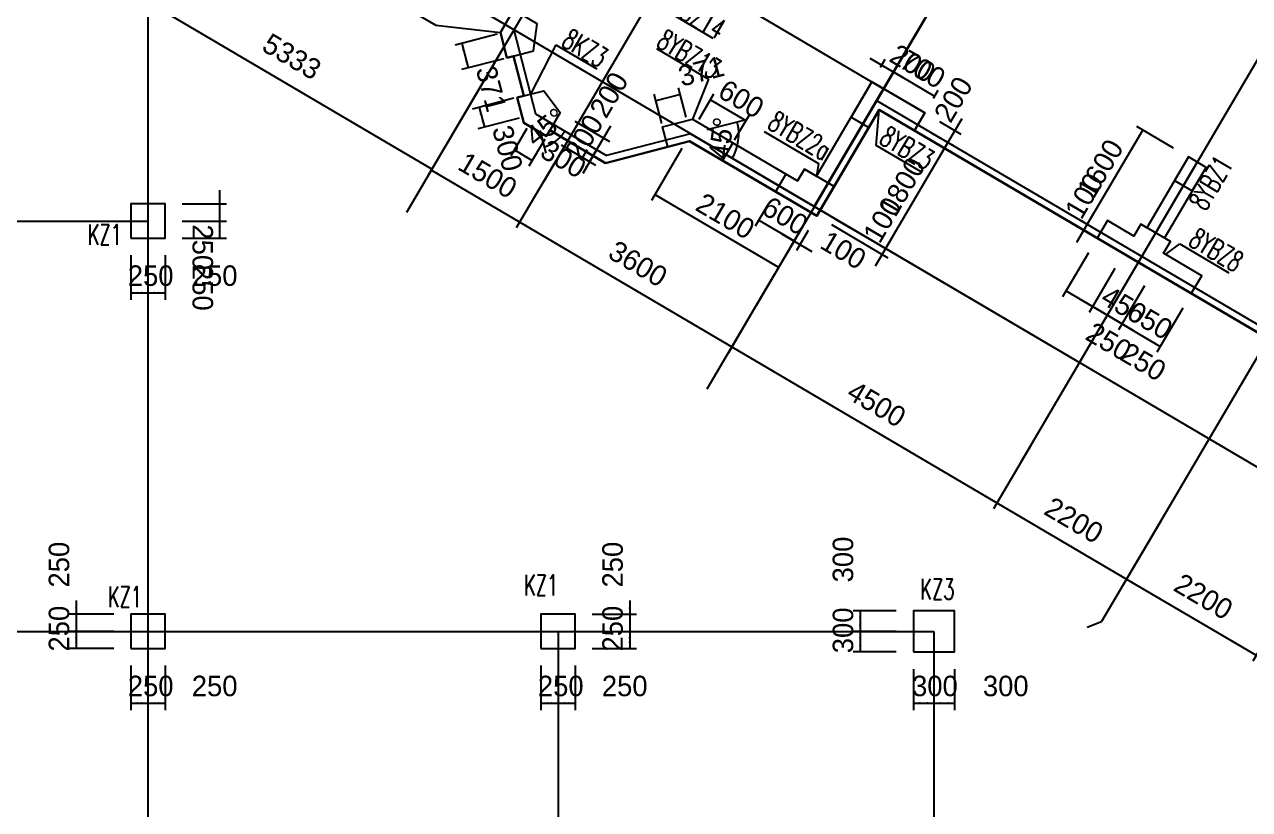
# Model space of a CAD drawing. Extents: x 387171 to 699106, y 11966 to 245688.
# Drawn here: x 577452 to 595376, y 170484 to 181962 of the extents above; entities that cross this region are included whole.
import ezdxf

# ---------------------------------------------------------------- set-up
doc = ezdxf.new("R2010")
doc.units = 0
doc.header["$LTSCALE"] = 100
doc.header["$MEASUREMENT"] = 0
for name, color, linetype in [('b边缘构件', 235, 'Continuous'), ('COLU', 7, 'Continuous'), ('colu-主楼', 7, 'Continuous'), ('DIM', 3, 'Continuous'), ('DOTE', 253, 'Continuous'), ('L-AXIS', 3, 'Continuous'), ('NUM', 7, 'Continuous'), ('wall-主楼', 2, 'Continuous'), ('Y阴影', 254, 'Continuous'), ('小尺寸', 4, 'Continuous'), ('网格', 253, 'Continuous'), ('边缘构件标注', 1, 'Continuous')]:
    doc.layers.add(name, color=color, linetype=linetype)
doc.layers.add('REIN', color=6, linetype='Continuous', lineweight=18)
doc.styles.add('hztxt', font='hztxt')
doc.styles.get("Standard").update_dxf_attribs({"font": 'standard'})
doc.dimstyles.get("Standard").update_dxf_attribs({"dimtxt": 300, "dimasz": 100, "dimexe": 100, "dimexo": 250, "dimgap": 100, "dimtad": 0, "dimtoh": 1, "dimdec": 0, "dimdsep": 46, "dimcen": 0.09, "dimclrt": 7, "dimadec": 0, "dimazin": 0, "dimtfac": 1, "dimtdec": 4, "dimtofl": 0, "dimtmove": 0, "dimatfit": 3, "dimfxl": 1, "dimtolj": 1, "dimtzin": 0, "dimarcsym": 0})

# ---------------------------------------------------------------- blocks, each defined once
blk = doc.blocks.new('*D1194')
at = {"layer": 'L-AXIS', "color": 0, "linetype": 'ByBlock', "lineweight": -2}
for p, q in [((585197, 179922), (584648, 178988)), ((584699, 179074), (587802, 177249)), ((588301, 178097), (587751, 177163))]:
    blk.add_line(p, q, dxfattribs=at)
for points in [[(584699, 179074), (584793, 179038), (584776, 179009)], [(587802, 177249), (587707, 177286), (587724, 177314)]]:
    blk.add_solid(points, dxfattribs=at)
at = {"layer": 'L-AXIS', "color": 7, "linetype": 'Continuous', "lineweight": -2, "insert": (586428, 178463), "char_height": 300, "width": 775, "attachment_point": 5, "rotation": 329.5454, "style": 'hztxt'}
blk.add_mtext('3600', dxfattribs=at)
blk = doc.blocks.new('*D1438')
at = {"layer": 'L-AXIS', "color": 0, "linetype": 'ByBlock', "lineweight": -2}
for p, q in [((583904, 180682), (583355, 179748)), ((583406, 179834), (584699, 179074)), ((585197, 179922), (584648, 178988))]:
    blk.add_line(p, q, dxfattribs=at)
for points in [[(583406, 179834), (583500, 179798), (583483, 179769)], [(584699, 179074), (584604, 179110), (584621, 179139)]]:
    blk.add_solid(points, dxfattribs=at)
at = {"layer": 'L-AXIS', "color": 7, "linetype": 'Continuous', "lineweight": -2, "insert": (584230, 179756), "char_height": 300, "width": 690, "attachment_point": 5, "rotation": 329.5454, "style": 'hztxt'}
blk.add_mtext('1500', dxfattribs=at)
blk = doc.blocks.new('*D1521')
at = {"layer": 'L-AXIS', "color": 0, "linetype": 'ByBlock', "lineweight": -2}
for p, q in [((579888, 184372), (578766, 182466)), ((583414, 179849), (578817, 182552)), ((584485, 181669), (583364, 179763))]:
    blk.add_line(p, q, dxfattribs=at)
for points in [[(578817, 182552), (578912, 182516), (578895, 182487)], [(583414, 179849), (583320, 179885), (583337, 179914)]]:
    blk.add_solid(points, dxfattribs=at)
at = {"layer": 'L-AXIS', "color": 7, "linetype": 'Continuous', "lineweight": -2, "insert": (581364, 181494), "char_height": 300, "width": 780, "attachment_point": 5, "rotation": 329.5454, "style": 'hztxt'}
blk.add_mtext('5333', dxfattribs=at)
blk = doc.blocks.new('*D4337')
at = {"layer": 'L-AXIS', "color": 0, "linetype": 'ByBlock', "lineweight": -2}
for p, q in [((594076, 174701), (593527, 173767)), ((593578, 173853), (595474, 172738)), ((595973, 173586), (595423, 172652))]:
    blk.add_line(p, q, dxfattribs=at)
for points in [[(593578, 173853), (593672, 173817), (593655, 173788)], [(595474, 172738), (595379, 172775), (595396, 172803)]]:
    blk.add_solid(points, dxfattribs=at)
at = {"layer": 'L-AXIS', "color": 7, "linetype": 'Continuous', "lineweight": -2, "insert": (594703, 173597), "char_height": 300, "width": 780, "attachment_point": 5, "rotation": 329.5454, "style": 'hztxt'}
blk.add_mtext('2200', dxfattribs=at)
blk = doc.blocks.new('*D467')
at = {"layer": 'L-AXIS', "color": 0, "linetype": 'ByBlock', "lineweight": -2}
for p, q in [((588301, 178097), (587751, 177163)), ((587802, 177249), (591681, 174968)), ((592180, 175816), (591630, 174882))]:
    blk.add_line(p, q, dxfattribs=at)
for points in [[(587802, 177249), (587897, 177213), (587880, 177184)], [(591681, 174968), (591587, 175005), (591603, 175033)]]:
    blk.add_solid(points, dxfattribs=at)
at = {"layer": 'L-AXIS', "color": 7, "linetype": 'Continuous', "lineweight": -2, "insert": (589919, 176411), "char_height": 300, "width": 790, "attachment_point": 5, "rotation": 329.5454, "style": 'hztxt'}
blk.add_mtext('4500', dxfattribs=at)
blk = doc.blocks.new('*D711')
at = {"layer": 'L-AXIS', "color": 0, "linetype": 'ByBlock', "lineweight": -2}
for p, q in [((592180, 175816), (591630, 174882)), ((591681, 174968), (593578, 173853)), ((594076, 174701), (593527, 173767))]:
    blk.add_line(p, q, dxfattribs=at)
for points in [[(591681, 174968), (591776, 174932), (591759, 174903)], [(593578, 173853), (593483, 173890), (593500, 173918)]]:
    blk.add_solid(points, dxfattribs=at)
at = {"layer": 'L-AXIS', "color": 7, "linetype": 'Continuous', "lineweight": -2, "insert": (592807, 174713), "char_height": 300, "width": 780, "attachment_point": 5, "rotation": 329.5454, "style": 'hztxt'}
blk.add_mtext('2200', dxfattribs=at)
blk = doc.blocks.new('*D1591')
at = {"layer": '小尺寸', "color": 0, "linetype": 'ByBlock', "lineweight": -2}
for p, q in [((590840, 180542), (591150, 180360)), ((591165, 180583), (590861, 180066)), ((590739, 180370), (591049, 180188))]:
    blk.add_line(p, q, dxfattribs=at)
for points in [[(591064, 180411), (591100, 180506), (591129, 180489)], [(590963, 180239), (590926, 180144), (590898, 180161)]]:
    blk.add_solid(points, dxfattribs=at)
at = {"layer": '小尺寸', "color": 7, "linetype": 'Continuous', "lineweight": -2, "insert": (591043, 180868), "char_height": 300, "width": 566.67, "attachment_point": 5, "rotation": 59.5454, "style": 'hztxt'}
blk.add_mtext('200', dxfattribs=at)
blk = doc.blocks.new('*D1842')
at = {"layer": '小尺寸', "color": 0, "linetype": 'ByBlock', "lineweight": -2}
for p, q in [((590739, 180370), (591049, 180188)), ((590963, 180239), (590050, 178687)), ((589309, 179123), (590137, 178636))]:
    blk.add_line(p, q, dxfattribs=at)
for points in [[(590963, 180239), (590926, 180144), (590898, 180161)], [(590050, 178687), (590087, 178782), (590115, 178765)]]:
    blk.add_solid(points, dxfattribs=at)
at = {"layer": '小尺寸', "color": 7, "linetype": 'Continuous', "lineweight": -2, "insert": (590291, 179589), "char_height": 300, "width": 690, "attachment_point": 5, "rotation": 59.5454, "style": 'hztxt'}
blk.add_mtext('1800', dxfattribs=at)
blk = doc.blocks.new('*D4211')
at = {"layer": '小尺寸', "color": 0, "linetype": 'ByBlock', "lineweight": -2}
for p, q in [((589309, 179123), (590137, 178636)), ((589259, 179036), (590086, 178550)), ((590152, 178859), (589898, 178428))]:
    blk.add_line(p, q, dxfattribs=at)
for points in [[(590050, 178687), (590087, 178782), (590115, 178765)], [(590000, 178601), (589963, 178506), (589935, 178523)]]:
    blk.add_solid(points, dxfattribs=at)
at = {"layer": '小尺寸', "color": 7, "linetype": 'Continuous', "lineweight": -2, "insert": (590006, 179105), "char_height": 300, "width": 476.67, "attachment_point": 5, "rotation": 59.5454, "style": 'hztxt'}
blk.add_mtext('100', dxfattribs=at)
blk = doc.blocks.new('*D352')
at = {"layer": '小尺寸', "color": 0, "linetype": 'ByBlock', "lineweight": -2}
for p, q in [((593018, 178624), (592640, 177980)), ((593406, 178396), (593028, 177752)), ((592691, 178067), (593079, 177838))]:
    blk.add_line(p, q, dxfattribs=at)
for points in [[(592691, 178067), (592785, 178030), (592769, 178002)], [(593079, 177838), (592984, 177875), (593001, 177904)]]:
    blk.add_solid(points, dxfattribs=at)
at = {"layer": '小尺寸', "color": 7, "linetype": 'Continuous', "lineweight": -2, "insert": (593540, 177857), "char_height": 300, "width": 576.67, "attachment_point": 5, "rotation": 329.5454, "style": 'hztxt'}
blk.add_mtext('450', dxfattribs=at)
blk = doc.blocks.new('*D587')
at = {"layer": '小尺寸', "color": 0, "linetype": 'ByBlock', "lineweight": -2}
for p, q in [((593406, 178396), (593028, 177752)), ((593622, 178269), (593243, 177626)), ((592906, 177940), (593467, 177610))]:
    blk.add_line(p, q, dxfattribs=at)
for points in [[(593079, 177838), (592984, 177875), (593001, 177904)], [(593294, 177712), (593389, 177675), (593372, 177647)]]:
    blk.add_solid(points, dxfattribs=at)
at = {"layer": '小尺寸', "color": 7, "linetype": 'Continuous', "lineweight": -2, "insert": (593317, 177326), "char_height": 300, "width": 566.67, "attachment_point": 5, "rotation": 329.5454, "style": 'hztxt'}
blk.add_mtext('250', dxfattribs=at)
blk = doc.blocks.new('*D836')
at = {"layer": '小尺寸', "color": 0, "linetype": 'ByBlock', "lineweight": -2}
for p, q in [((592850, 178781), (593103, 179212)), ((592980, 179052), (592916, 179090)), ((592930, 178966), (592865, 179004))]:
    blk.add_line(p, q, dxfattribs=at)
for points in [[(593002, 179040), (593038, 179134), (593067, 179117)], [(592951, 178953), (592915, 178859), (592886, 178876)]]:
    blk.add_solid(points, dxfattribs=at)
at = {"layer": '小尺寸', "color": 7, "linetype": 'Continuous', "lineweight": -2, "insert": (592958, 179458), "char_height": 300, "width": 476.67, "attachment_point": 5, "rotation": 59.5454, "style": 'hztxt'}
blk.add_mtext('100', dxfattribs=at)
blk = doc.blocks.new('*D3290')
at = {"layer": '小尺寸', "color": 0, "linetype": 'ByBlock', "lineweight": -2}
for p, q in [((593002, 179040), (593813, 180419)), ((594265, 180153), (593726, 180470)), ((592980, 179052), (592916, 179090))]:
    blk.add_line(p, q, dxfattribs=at)
for points in [[(593813, 180419), (593776, 180324), (593748, 180341)], [(593002, 179040), (593038, 179134), (593067, 179117)]]:
    blk.add_solid(points, dxfattribs=at)
at = {"layer": '小尺寸', "color": 7, "linetype": 'Continuous', "lineweight": -2, "insert": (593192, 179856), "char_height": 300, "width": 685, "attachment_point": 5, "rotation": 59.5454, "style": 'hztxt'}
blk.add_mtext('1600', dxfattribs=at)
blk = doc.blocks.new('*D883')
at = {"layer": '小尺寸', "color": 0, "linetype": 'ByBlock', "lineweight": -2}
for p, q in [((588313, 179302), (588144, 179015)), ((588195, 179101), (588712, 178797)), ((588881, 179084), (588661, 178711))]:
    blk.add_line(p, q, dxfattribs=at)
for points in [[(588195, 179101), (588289, 179065), (588272, 179036)], [(588712, 178797), (588617, 178833), (588634, 178862)]]:
    blk.add_solid(points, dxfattribs=at)
at = {"layer": '小尺寸', "color": 7, "linetype": 'Continuous', "lineweight": -2, "insert": (588580, 179164), "char_height": 300, "width": 556.67, "attachment_point": 5, "rotation": 329.5454, "style": 'hztxt'}
blk.add_mtext('600', dxfattribs=at)
blk = doc.blocks.new('*D3331')
at = {"layer": '小尺寸', "color": 0, "linetype": 'ByBlock', "lineweight": -2}
for p, q in [((588881, 179084), (588661, 178711)), ((588540, 178898), (588971, 178645)), ((588917, 178948), (588747, 178660))]:
    blk.add_line(p, q, dxfattribs=at)
for points in [[(588712, 178797), (588617, 178833), (588634, 178862)], [(588798, 178746), (588893, 178710), (588876, 178681)]]:
    blk.add_solid(points, dxfattribs=at)
at = {"layer": '小尺寸', "color": 7, "linetype": 'Continuous', "lineweight": -2, "insert": (589434, 178662), "char_height": 300, "width": 476.67, "attachment_point": 5, "rotation": 329.5454, "style": 'hztxt'}
blk.add_mtext('100', dxfattribs=at)
blk = doc.blocks.new('*D3559')
at = {"layer": '小尺寸', "color": 0, "linetype": 'ByBlock', "lineweight": -2}
for p, q in [((589820, 181471), (590338, 181167)), ((589976, 181341), (590044, 181456)), ((590148, 181239), (590216, 181355))]:
    blk.add_line(p, q, dxfattribs=at)
for points in [[(589993, 181370), (589898, 181406), (589915, 181435)], [(590165, 181269), (590260, 181232), (590243, 181204)]]:
    blk.add_solid(points, dxfattribs=at)
at = {"layer": '小尺寸', "color": 7, "linetype": 'Continuous', "lineweight": -2, "insert": (590448, 181392), "char_height": 300, "width": 566.67, "attachment_point": 5, "rotation": 329.5454, "style": 'hztxt'}
blk.add_mtext('200', dxfattribs=at)
blk = doc.blocks.new('*D4061')
at = {"layer": '小尺寸', "color": 0, "linetype": 'ByBlock', "lineweight": -2}
for p, q in [((590148, 181239), (590216, 181355)), ((590165, 181269), (590769, 180914)), ((590752, 180885), (590819, 181000))]:
    blk.add_line(p, q, dxfattribs=at)
for points in [[(590165, 181269), (590260, 181232), (590243, 181204)], [(590769, 180914), (590674, 180950), (590691, 180979)]]:
    blk.add_solid(points, dxfattribs=at)
at = {"layer": '小尺寸', "color": 7, "linetype": 'Continuous', "lineweight": -2, "insert": (590594, 181307), "char_height": 300, "width": 566.67, "attachment_point": 5, "rotation": 329.5454, "style": 'hztxt'}
blk.add_mtext('700', dxfattribs=at)
blk = doc.blocks.new('*D710')
at = {"layer": '小尺寸', "color": 0, "linetype": 'ByBlock', "lineweight": -2}
for p, q in [((587070, 180149), (586624, 179390)), ((586675, 179476), (588486, 178412)), ((588881, 179084), (588435, 178326))]:
    blk.add_line(p, q, dxfattribs=at)
for points in [[(586675, 179476), (586770, 179440), (586753, 179411)], [(588486, 178412), (588391, 178448), (588408, 178477)]]:
    blk.add_solid(points, dxfattribs=at)
at = {"layer": '小尺寸', "color": 7, "linetype": 'Continuous', "lineweight": -2, "insert": (587707, 179160), "char_height": 300, "width": 775, "attachment_point": 5, "rotation": 329.5454, "style": 'hztxt'}
blk.add_mtext('2100', dxfattribs=at)
blk = doc.blocks.new('*D958')
at = {"layer": '小尺寸', "color": 0, "linetype": 'ByBlock', "lineweight": -2}
for p, q in [((587324, 180580), (587540, 180948)), ((587490, 180862), (588007, 180557)), ((587841, 180276), (588058, 180644))]:
    blk.add_line(p, q, dxfattribs=at)
for points in [[(587490, 180862), (587584, 180825), (587567, 180797)], [(588007, 180557), (587912, 180594), (587929, 180623)]]:
    blk.add_solid(points, dxfattribs=at)
at = {"layer": '小尺寸', "color": 7, "linetype": 'Continuous', "lineweight": -2, "insert": (587939, 180873), "char_height": 300, "width": 556.67, "attachment_point": 5, "rotation": 329.5454, "style": 'hztxt'}
blk.add_mtext('600', dxfattribs=at)
blk = doc.blocks.new('*D308')
at = {"layer": '小尺寸', "color": 0, "linetype": 'ByBlock', "lineweight": -2}
for p, q in [((587135, 180606), (587023, 181038)), ((586776, 180513), (586664, 180945)), ((587048, 180941), (586689, 180848))]:
    blk.add_line(p, q, dxfattribs=at)
for points in [[(586689, 180848), (586782, 180889), (586790, 180857)], [(587048, 180941), (586956, 180900), (586947, 180932)]]:
    blk.add_solid(points, dxfattribs=at)
at = {"layer": '小尺寸', "color": 7, "linetype": 'Continuous', "lineweight": -2, "insert": (587354, 181279), "char_height": 300, "width": 561.67, "attachment_point": 5, "rotation": 14.5454, "style": 'hztxt'}
blk.add_mtext('371', dxfattribs=at)
blk = doc.blocks.new('*D1500')
at = {"layer": '小尺寸', "color": 0, "linetype": 'ByBlock', "lineweight": -2}
for p, q in [((584804, 180440), (584570, 180042)), ((585063, 180287), (584829, 179889)), ((584620, 180128), (584879, 179976))]:
    blk.add_line(p, q, dxfattribs=at)
for points in [[(584620, 180128), (584715, 180091), (584698, 180063)], [(584879, 179976), (584785, 180012), (584802, 180041)]]:
    blk.add_solid(points, dxfattribs=at)
at = {"layer": '小尺寸', "color": 7, "linetype": 'Continuous', "lineweight": -2, "insert": (585337, 179997), "char_height": 300, "width": 566.67, "attachment_point": 5, "rotation": 329.5454, "style": 'hztxt'}
blk.add_mtext('300', dxfattribs=at)
blk = doc.blocks.new('*D498')
at = {"layer": '小尺寸', "color": 0, "linetype": 'ByBlock', "lineweight": -2}
for p, q in [((584613, 180883), (584008, 180726)), ((584105, 180751), (584180, 180461)), ((584688, 180592), (584084, 180435))]:
    blk.add_line(p, q, dxfattribs=at)
for points in [[(584105, 180751), (584146, 180659), (584114, 180650)], [(584180, 180461), (584139, 180553), (584171, 180561)]]:
    blk.add_solid(points, dxfattribs=at)
at = {"layer": '小尺寸', "color": 7, "linetype": 'Continuous', "lineweight": -2, "insert": (584519, 180152), "char_height": 300, "width": 566.67, "attachment_point": 5, "rotation": 284.5454, "style": 'hztxt'}
blk.add_mtext('300', dxfattribs=at)
blk = doc.blocks.new('*D3894')
at = {"layer": '小尺寸', "color": 0, "linetype": 'ByBlock', "lineweight": -2}
for p, q in [((585506, 180549), (586009, 180253)), ((585405, 180376), (585908, 180080)), ((586024, 180476), (585720, 179959))]:
    blk.add_line(p, q, dxfattribs=at)
for points in [[(585923, 180304), (585959, 180398), (585988, 180381)], [(585822, 180131), (585785, 180037), (585757, 180053)]]:
    blk.add_solid(points, dxfattribs=at)
at = {"layer": '小尺寸', "color": 7, "linetype": 'Continuous', "lineweight": -2, "insert": (586004, 180935), "char_height": 300, "width": 566.67, "attachment_point": 5, "rotation": 59.5454, "style": 'hztxt'}
blk.add_mtext('200', dxfattribs=at)
blk = doc.blocks.new('*D4125')
at = {"layer": '小尺寸', "color": 0, "linetype": 'ByBlock', "lineweight": -2}
for p, q in [((585405, 180376), (585908, 180080)), ((585304, 180204), (585806, 179908)), ((585923, 180304), (585619, 179786))]:
    blk.add_line(p, q, dxfattribs=at)
for points in [[(585822, 180131), (585858, 180226), (585887, 180209)], [(585720, 179959), (585684, 179864), (585655, 179881)]]:
    blk.add_solid(points, dxfattribs=at)
at = {"layer": '小尺寸', "color": 7, "linetype": 'Continuous', "lineweight": -2, "insert": (585639, 180314), "char_height": 300, "width": 566.67, "attachment_point": 5, "rotation": 59.5454, "style": 'hztxt'}
blk.add_mtext('200', dxfattribs=at)
blk = doc.blocks.new('*D756')
at = {"layer": '小尺寸', "color": 0, "linetype": 'ByBlock', "lineweight": -2}
for p, q in [((584149, 182157), (584276, 182373)), ((584566, 182202), (584190, 182423)), ((584439, 181986), (584063, 182207))]:
    blk.add_line(p, q, dxfattribs=at)
for points in [[(584276, 182373), (584240, 182278), (584211, 182295)], [(584149, 182157), (584186, 182251), (584214, 182234)]]:
    blk.add_solid(points, dxfattribs=at)
at = {"layer": '小尺寸', "color": 7, "linetype": 'Continuous', "lineweight": -2, "insert": (584255, 182830), "char_height": 300, "width": 566.67, "attachment_point": 5, "rotation": 59.5277, "style": 'hztxt'}
blk.add_mtext('250', dxfattribs=at)
blk = doc.blocks.new('*D1405')
at = {"layer": '小尺寸', "color": 0, "linetype": 'ByBlock', "lineweight": -2}
for p, q in [((593837, 178142), (593459, 177499)), ((594398, 177813), (594019, 177169)), ((593510, 177585), (594070, 177256))]:
    blk.add_line(p, q, dxfattribs=at)
for points in [[(593510, 177585), (593604, 177549), (593587, 177520)], [(594070, 177256), (593975, 177292), (593992, 177321)]]:
    blk.add_solid(points, dxfattribs=at)
at = {"layer": '小尺寸', "color": 7, "linetype": 'Continuous', "lineweight": -2, "insert": (593917, 177636), "char_height": 300, "width": 556.67, "attachment_point": 5, "rotation": 329.5454, "style": 'hztxt'}
blk.add_mtext('650', dxfattribs=at)
blk = doc.blocks.new('*D1942')
at = {"layer": '小尺寸', "color": 0, "linetype": 'ByBlock', "lineweight": -2}
for p, q in [((593622, 178269), (593243, 177626)), ((593837, 178142), (593459, 177499)), ((593682, 177484), (593122, 177813))]:
    blk.add_line(p, q, dxfattribs=at)
for points in [[(593294, 177712), (593200, 177748), (593216, 177777)], [(593510, 177585), (593604, 177549), (593587, 177520)]]:
    blk.add_solid(points, dxfattribs=at)
at = {"layer": '小尺寸', "color": 7, "linetype": 'Continuous', "lineweight": -2, "insert": (593822, 177029), "char_height": 300, "width": 566.67, "attachment_point": 5, "rotation": 329.5454, "style": 'hztxt'}
blk.add_mtext('250', dxfattribs=at)
blk = doc.blocks.new('*D553')
at = {"layer": '小尺寸', "color": 0, "linetype": 'ByBlock', "lineweight": -2}
for p, q in [((584369, 181822), (583753, 181662)), ((583850, 181687), (583943, 181329)), ((584463, 181463), (583847, 181303))]:
    blk.add_line(p, q, dxfattribs=at)
for points in [[(583850, 181687), (583891, 181595), (583859, 181586)], [(583943, 181329), (583902, 181421), (583934, 181429)]]:
    blk.add_solid(points, dxfattribs=at)
at = {"layer": '小尺寸', "color": 7, "linetype": 'Continuous', "lineweight": -2, "insert": (584281, 181023), "char_height": 300, "width": 561.67, "attachment_point": 5, "rotation": 284.5454, "style": 'hztxt'}
blk.add_mtext('371', dxfattribs=at)
blk = doc.blocks.new('*D3369')
at = {"layer": 'DIM', "color": 0, "linetype": 'ByBlock', "lineweight": -2}
for p, q in [((579008, 178588), (579008, 177938)), ((579258, 178588), (579258, 177938)), ((579008, 178038), (579258, 178038))]:
    blk.add_line(p, q, dxfattribs=at)
for points in [[(579008, 178038), (579108, 178055), (579108, 178021)], [(579258, 178038), (579158, 178021), (579158, 178055)]]:
    blk.add_solid(points, dxfattribs=at)
at = {"layer": 'DIM', "color": 7, "linetype": 'Continuous', "lineweight": -2, "insert": (579298, 178288), "char_height": 300, "width": 566.67, "attachment_point": 5, "style": 'hztxt'}
blk.add_mtext('250', dxfattribs=at)
blk = doc.blocks.new('*D3615')
at = {"layer": 'DIM', "color": 0, "linetype": 'ByBlock', "lineweight": -2}
for p, q in [((579258, 178588), (579258, 177938)), ((579508, 178588), (579508, 177938)), ((579258, 178038), (579508, 178038))]:
    blk.add_line(p, q, dxfattribs=at)
for points in [[(579258, 178038), (579358, 178055), (579358, 178021)], [(579508, 178038), (579408, 178021), (579408, 178055)]]:
    blk.add_solid(points, dxfattribs=at)
at = {"layer": 'DIM', "color": 7, "linetype": 'Continuous', "lineweight": -2, "insert": (580234, 178288), "char_height": 300, "width": 566.67, "attachment_point": 5, "style": 'hztxt'}
blk.add_mtext('250', dxfattribs=at)
blk = doc.blocks.new('*D1665')
at = {"layer": 'DIM', "color": 0, "linetype": 'ByBlock', "lineweight": -2}
for p, q in [((579758, 179088), (580408, 179088)), ((580308, 178838), (580308, 179088)), ((579758, 178838), (580408, 178838))]:
    blk.add_line(p, q, dxfattribs=at)
for points in [[(580308, 179088), (580325, 178988), (580291, 178988)], [(580308, 178838), (580291, 178938), (580325, 178938)]]:
    blk.add_solid(points, dxfattribs=at)
at = {"layer": 'DIM', "color": 7, "linetype": 'Continuous', "lineweight": -2, "insert": (580058, 178112), "char_height": 300, "width": 566.67, "attachment_point": 5, "rotation": 270, "style": 'hztxt'}
blk.add_mtext('250', dxfattribs=at)
blk = doc.blocks.new('*D1639')
at = {"layer": 'DIM', "color": 0, "linetype": 'ByBlock', "lineweight": -2}
for p, q in [((580308, 178888), (580308, 179538)), ((579758, 179338), (580408, 179338)), ((579758, 179088), (580408, 179088))]:
    blk.add_line(p, q, dxfattribs=at)
for points in [[(580308, 179338), (580291, 179438), (580325, 179438)], [(580308, 179088), (580325, 178988), (580291, 178988)]]:
    blk.add_solid(points, dxfattribs=at)
at = {"layer": 'DIM', "color": 7, "linetype": 'Continuous', "lineweight": -2, "insert": (580058, 178705), "char_height": 300, "width": 566.67, "attachment_point": 5, "rotation": 270, "style": 'hztxt'}
blk.add_mtext('250', dxfattribs=at)
blk = doc.blocks.new('*D819')
at = {"layer": 'DIM', "color": 0, "linetype": 'ByBlock', "lineweight": -2}
for p, q in [((586308, 173538), (586308, 172888)), ((585758, 173338), (586408, 173338)), ((585758, 173088), (586408, 173088))]:
    blk.add_line(p, q, dxfattribs=at)
for points in [[(586308, 173338), (586291, 173438), (586325, 173438)], [(586308, 173088), (586325, 172988), (586291, 172988)]]:
    blk.add_solid(points, dxfattribs=at)
at = {"layer": 'DIM', "color": 7, "linetype": 'Continuous', "lineweight": -2, "insert": (586058, 174064), "char_height": 300, "width": 566.67, "attachment_point": 5, "rotation": 90, "style": 'hztxt'}
blk.add_mtext('250', dxfattribs=at)
blk = doc.blocks.new('*D1076')
at = {"layer": 'DIM', "color": 0, "linetype": 'ByBlock', "lineweight": -2}
for p, q in [((585758, 173088), (586408, 173088)), ((586308, 173088), (586308, 172838)), ((585758, 172838), (586408, 172838))]:
    blk.add_line(p, q, dxfattribs=at)
for points in [[(586308, 173088), (586325, 172988), (586291, 172988)], [(586308, 172838), (586291, 172938), (586325, 172938)]]:
    blk.add_solid(points, dxfattribs=at)
at = {"layer": 'DIM', "color": 7, "linetype": 'Continuous', "lineweight": -2, "insert": (586058, 173128), "char_height": 300, "width": 566.67, "attachment_point": 5, "rotation": 90, "style": 'hztxt'}
blk.add_mtext('250', dxfattribs=at)
blk = doc.blocks.new('*D1013')
at = {"layer": 'DIM', "color": 0, "linetype": 'ByBlock', "lineweight": -2}
for p, q in [((585008, 172588), (585008, 171938)), ((585258, 172588), (585258, 171938)), ((585008, 172038), (585258, 172038))]:
    blk.add_line(p, q, dxfattribs=at)
for points in [[(585008, 172038), (585108, 172055), (585108, 172021)], [(585258, 172038), (585158, 172021), (585158, 172055)]]:
    blk.add_solid(points, dxfattribs=at)
at = {"layer": 'DIM', "color": 7, "linetype": 'Continuous', "lineweight": -2, "insert": (585298, 172288), "char_height": 300, "width": 566.67, "attachment_point": 5, "style": 'hztxt'}
blk.add_mtext('250', dxfattribs=at)
blk = doc.blocks.new('*D1295')
at = {"layer": 'DIM', "color": 0, "linetype": 'ByBlock', "lineweight": -2}
for p, q in [((585258, 172588), (585258, 171938)), ((585508, 172588), (585508, 171938)), ((585258, 172038), (585508, 172038))]:
    blk.add_line(p, q, dxfattribs=at)
for points in [[(585258, 172038), (585358, 172055), (585358, 172021)], [(585508, 172038), (585408, 172021), (585408, 172055)]]:
    blk.add_solid(points, dxfattribs=at)
at = {"layer": 'DIM', "color": 7, "linetype": 'Continuous', "lineweight": -2, "insert": (586234, 172288), "char_height": 300, "width": 566.67, "attachment_point": 5, "style": 'hztxt'}
blk.add_mtext('250', dxfattribs=at)
blk = doc.blocks.new('*D2674')
at = {"layer": 'DIM', "color": 0, "linetype": 'ByBlock', "lineweight": -2}
for p, q in [((578208, 173538), (578208, 172888)), ((578758, 173338), (578108, 173338)), ((578758, 173088), (578108, 173088))]:
    blk.add_line(p, q, dxfattribs=at)
for points in [[(578208, 173338), (578191, 173438), (578225, 173438)], [(578208, 173088), (578225, 172988), (578191, 172988)]]:
    blk.add_solid(points, dxfattribs=at)
at = {"layer": 'DIM', "color": 7, "linetype": 'Continuous', "lineweight": -2, "insert": (577958, 174064), "char_height": 300, "width": 566.67, "attachment_point": 5, "rotation": 90, "style": 'hztxt'}
blk.add_mtext('250', dxfattribs=at)
blk = doc.blocks.new('*D2915')
at = {"layer": 'DIM', "color": 0, "linetype": 'ByBlock', "lineweight": -2}
for p, q in [((578758, 173088), (578108, 173088)), ((578208, 173088), (578208, 172838)), ((578758, 172838), (578108, 172838))]:
    blk.add_line(p, q, dxfattribs=at)
for points in [[(578208, 173088), (578225, 172988), (578191, 172988)], [(578208, 172838), (578191, 172938), (578225, 172938)]]:
    blk.add_solid(points, dxfattribs=at)
at = {"layer": 'DIM', "color": 7, "linetype": 'Continuous', "lineweight": -2, "insert": (577958, 173128), "char_height": 300, "width": 566.67, "attachment_point": 5, "rotation": 90, "style": 'hztxt'}
blk.add_mtext('250', dxfattribs=at)
blk = doc.blocks.new('*D3367')
at = {"layer": 'DIM', "color": 0, "linetype": 'ByBlock', "lineweight": -2}
for p, q in [((579008, 172588), (579008, 171938)), ((579258, 172588), (579258, 171938)), ((579008, 172038), (579258, 172038))]:
    blk.add_line(p, q, dxfattribs=at)
for points in [[(579008, 172038), (579108, 172055), (579108, 172021)], [(579258, 172038), (579158, 172021), (579158, 172055)]]:
    blk.add_solid(points, dxfattribs=at)
at = {"layer": 'DIM', "color": 7, "linetype": 'Continuous', "lineweight": -2, "insert": (579298, 172288), "char_height": 300, "width": 566.67, "attachment_point": 5, "style": 'hztxt'}
blk.add_mtext('250', dxfattribs=at)
blk = doc.blocks.new('*D3614')
at = {"layer": 'DIM', "color": 0, "linetype": 'ByBlock', "lineweight": -2}
for p, q in [((579258, 172588), (579258, 171938)), ((579508, 172588), (579508, 171938)), ((579258, 172038), (579508, 172038))]:
    blk.add_line(p, q, dxfattribs=at)
for points in [[(579258, 172038), (579358, 172055), (579358, 172021)], [(579508, 172038), (579408, 172021), (579408, 172055)]]:
    blk.add_solid(points, dxfattribs=at)
at = {"layer": 'DIM', "color": 7, "linetype": 'Continuous', "lineweight": -2, "insert": (580234, 172288), "char_height": 300, "width": 566.67, "attachment_point": 5, "style": 'hztxt'}
blk.add_mtext('250', dxfattribs=at)
blk = doc.blocks.new('*D2240')
at = {"layer": 'DIM', "color": 0, "linetype": 'ByBlock', "lineweight": -2}
for p, q in [((590458, 172538), (590458, 171938)), ((590758, 172538), (590758, 171938)), ((590458, 172038), (590758, 172038))]:
    blk.add_line(p, q, dxfattribs=at)
for points in [[(590458, 172038), (590558, 172055), (590558, 172021)], [(590758, 172038), (590658, 172021), (590658, 172055)]]:
    blk.add_solid(points, dxfattribs=at)
at = {"layer": 'DIM', "color": 7, "linetype": 'Continuous', "lineweight": -2, "insert": (590773, 172288), "char_height": 300, "width": 566.67, "attachment_point": 5, "style": 'hztxt'}
blk.add_mtext('300', dxfattribs=at)
blk = doc.blocks.new('*D2207')
at = {"layer": 'DIM', "color": 0, "linetype": 'ByBlock', "lineweight": -2}
for p, q in [((590758, 172538), (590758, 171938)), ((591058, 172538), (591058, 171938)), ((590758, 172038), (591058, 172038))]:
    blk.add_line(p, q, dxfattribs=at)
for points in [[(590758, 172038), (590858, 172055), (590858, 172021)], [(591058, 172038), (590958, 172021), (590958, 172055)]]:
    blk.add_solid(points, dxfattribs=at)
at = {"layer": 'DIM', "color": 7, "linetype": 'Continuous', "lineweight": -2, "insert": (591809, 172288), "char_height": 300, "width": 566.67, "attachment_point": 5, "style": 'hztxt'}
blk.add_mtext('300', dxfattribs=at)
blk = doc.blocks.new('*D2429')
at = {"layer": 'DIM', "color": 0, "linetype": 'ByBlock', "lineweight": -2}
for p, q in [((590208, 173388), (589579, 173388)), ((589679, 173388), (589679, 173088)), ((590208, 173088), (589579, 173088))]:
    blk.add_line(p, q, dxfattribs=at)
for points in [[(589679, 173388), (589695, 173288), (589662, 173288)], [(589679, 173088), (589662, 173188), (589695, 173188)]]:
    blk.add_solid(points, dxfattribs=at)
at = {"layer": 'DIM', "color": 7, "linetype": 'Continuous', "lineweight": -2, "insert": (589429, 174139), "char_height": 300, "width": 566.67, "attachment_point": 5, "rotation": 90, "style": 'hztxt'}
blk.add_mtext('300', dxfattribs=at)
blk = doc.blocks.new('*D2671')
at = {"layer": 'DIM', "color": 0, "linetype": 'ByBlock', "lineweight": -2}
for p, q in [((590208, 173088), (589579, 173088)), ((589679, 173088), (589679, 172788)), ((590208, 172788), (589579, 172788))]:
    blk.add_line(p, q, dxfattribs=at)
for points in [[(589679, 173088), (589695, 172988), (589662, 172988)], [(589679, 172788), (589662, 172888), (589695, 172888)]]:
    blk.add_solid(points, dxfattribs=at)
at = {"layer": 'DIM', "color": 7, "linetype": 'Continuous', "lineweight": -2, "insert": (589429, 173103), "char_height": 300, "width": 566.67, "attachment_point": 5, "rotation": 90, "style": 'hztxt'}
blk.add_mtext('300', dxfattribs=at)
blk = doc.blocks.new('*D592')
at = {"layer": 'REIN', "color": 0, "linetype": 'ByBlock', "lineweight": -2}
blk.add_line((584993, 180413), (585080, 180079), dxfattribs=at)
blk.add_arc((584930, 180655), 496, 284.5454, 329.5454, dxfattribs=at)
for points in [[(585358, 180404), (585312, 180313), (585285, 180333)], [(585055, 180175), (585143, 180226), (585155, 180194)]]:
    blk.add_solid(points, dxfattribs=at)
at = {"layer": 'REIN', "color": 7, "linetype": 'Continuous', "lineweight": -2, "insert": (585169, 180339), "char_height": 300, "width": 463.33, "attachment_point": 8, "rotation": 37.0454, "style": 'hztxt'}
blk.add_mtext('45%%D', dxfattribs=at)
blk = doc.blocks.new('*D1921')
at = {"layer": 'REIN', "color": 0, "linetype": 'ByBlock', "lineweight": -2}
blk.add_line((587440, 180427), (587977, 180566), dxfattribs=at)
blk.add_arc((587198, 180364), 705, 329.5454, 14.5454, dxfattribs=at)
for points in [[(587881, 180541), (587915, 180446), (587882, 180440)], [(587806, 180007), (587835, 180104), (587865, 180089)]]:
    blk.add_solid(points, dxfattribs=at)
at = {"layer": 'REIN', "color": 7, "linetype": 'Continuous', "lineweight": -2, "insert": (587797, 180280), "char_height": 300, "width": 463.33, "attachment_point": 8, "rotation": 82.0454, "style": 'hztxt'}
blk.add_mtext('45%%D', dxfattribs=at)

msp = doc.modelspace()

# ---------------------------------------------------------------- hatches: boundary and pattern name
at = {"layer": 'Y阴影'}
h = msp.add_hatch(dxfattribs=at)
h.set_pattern_fill('ANSI31', color=256, scale=25, angle=-30.45463, style=0)
h.set_pattern_definition([])
h.paths.add_polyline_path([(589849.1, 181125.4), (589544.9, 180608.1), (589803.6, 180456.1), (589955.6, 180714.7), (590472.8, 180410.6), (590624.9, 180669.2)], flags=0)
h = msp.add_hatch(dxfattribs=at)
h.set_pattern_fill('ANSI31', color=256, scale=25, angle=-30.45463, style=0)
h.set_pattern_definition([])
h.paths.add_polyline_path([(587227.6, 180578.6), (587815.5, 180233), (587664, 179974), (587182.6, 180257.1), (586863.8, 180174.3), (586788.4, 180464.7)], flags=0)
h = msp.add_hatch(dxfattribs=at)
h.set_pattern_fill('ANSI31', color=256, scale=25, angle=-30.45463, style=0)
h.set_pattern_definition([])
h.paths.add_polyline_path([(594480.9, 180026), (594278.2, 179681.2), (594536.8, 179529.1), (594739.5, 179873.9)], flags=0)
h = msp.add_hatch(dxfattribs=at)
h.set_pattern_fill('ANSI31', color=256, scale=25, angle=-30.45463, style=0)
h.set_pattern_definition([])
h.paths.add_polyline_path([(588591.9, 179776.4), (588439.8, 179517.8), (589043.3, 179163), (589296.7, 179594), (588865.7, 179847.5), (588764.3, 179675.1)], flags=0)
h = msp.add_hatch(dxfattribs=at)
h.set_pattern_fill('ANSI31', color=256, scale=25, angle=-30.45463, style=0)
h.set_pattern_definition([])
h.paths.add_polyline_path([(593297.2, 179097.9), (593145.1, 178839.3), (594524.4, 178028.4), (594676.4, 178287), (594116.1, 178616.4), (594217.5, 178788.8), (593786.5, 179042.3), (593685.1, 178869.8)], flags=0)

# ---------------------------------------------------------------- linework, layer by layer
at = {"color": 6, "lineweight": 30}
for points in [[(598218.9, 186876.6), (590719.2, 191286.2), (589046.2, 188441.8), (588528.9, 188745.9), (586602.9, 185470.2), (587895.9, 184709.9), (586882.6, 182985.6), (586415.5, 183260.2), (585172.7, 182938.1), (584694.5, 182124.9), (584608.3, 182175.6), (584414.5, 181845.9), (584510.5, 181475.7), (584607, 181500.7), (584758.2, 180918), (584661.9, 180894.7), (584758, 180524.5), (585087.4, 180328.9), (585138.1, 180415.1), (585951.4, 179937), (587183, 180256.8), (589042.9, 179163.3)], [(589042.9, 179163.3), (589955.6, 180714.7), (603230.5, 172909.4), (602318.6, 171357.5), (610248.8, 166694.6), (611161.6, 168246), (624436.4, 160440.7)]]:
    msp.add_lwpolyline(points, dxfattribs=at)
at = {"layer": 'b边缘构件'}
for points in [[(589849.1, 181125.4), (589544.9, 180608.1), (589803.6, 180456.1), (589955.6, 180714.7), (590472.8, 180410.6), (590624.9, 180669.2), (589849.1, 181125.4)], [(587664, 179974), (587183, 180256.8), (586932.7, 180191.9)], [(594480.9, 180026), (594278.2, 179681.2), (594536.8, 179529.1), (594739.5, 179873.9), (594480.9, 180026)], [(588591.9, 179776.4), (588439.8, 179517.8), (589043.3, 179163), (589296.7, 179594), (588865.7, 179847.5), (588764.3, 179675.1), (588591.9, 179776.4)], [(593297.2, 179097.9), (593145.1, 178839.3), (594524.4, 178028.4), (594676.4, 178287), (594116.1, 178616.4), (594217.5, 178788.8), (593786.5, 179042.3), (593685.1, 178869.8), (593297.2, 179097.9)]]:
    msp.add_lwpolyline(points, dxfattribs=at)
msp.add_lwpolyline([(587227.6, 180578.6), (587815.5, 180233), (587664, 179974), (587182.6, 180257.1), (586863.8, 180174.3), (586788.4, 180464.7)], close=True, dxfattribs=at)
at = {"layer": 'COLU'}
for points in [[(579008.1, 178837.9), (579508.1, 178837.9), (579508.1, 179337.9), (579008.1, 179337.9)], [(579008.1, 172837.9), (579508.1, 172837.9), (579508.1, 173337.9), (579008.1, 173337.9)], [(585008.1, 172837.9), (585508.1, 172837.9), (585508.1, 173337.9), (585008.1, 173337.9)], [(590458.1, 172787.9), (591058.1, 172787.9), (591058.1, 173387.9), (590458.1, 173387.9)]]:
    msp.add_lwpolyline(points, close=True, dxfattribs=at)
at = {"layer": 'colu-主楼'}
for points in [[(584510.5, 181475.7), (584897.7, 181576.1), (584953.1, 181972.8), (584608.3, 182175.6), (584414.5, 181845.9)], [(584661.7, 180893), (585048.9, 180993.4), (585290.2, 180673.7), (585087.4, 180328.9), (584757.7, 180522.8)]]:
    msp.add_lwpolyline(points, close=True, dxfattribs=at)
at = {"layer": 'DOTE'}
for p, q in [((579258.1, 213087.9), (579258.1, 100087.9)), ((591548.5, 193683), (583632, 180219.3)), ((588945.6, 186296.8), (585048.4, 179668.7)), ((592048.9, 184472.1), (588151.7, 177844.1)), ((599801.2, 184438.1), (593800.6, 174232.6)), ((596688.3, 183484.3), (592030.9, 175563.2)), ((645210.3, 146254), (583882.9, 182313.2)), ((589920.1, 180851.6), (603367.8, 172944.6)), ((517702.3, 179087.9), (579258.1, 179087.9)), ((532758.1, 173087.9), (590758.1, 173087.9)), ((585258.1, 173087.9), (585258.1, 133287.9)), ((590758.1, 173087.9), (590758.1, 144687.9))]:
    msp.add_line(p, q, dxfattribs=at)
at = {"layer": 'L-AXIS'}
for p, q in [((584031, 180897.8), (583040.4, 179213)), ((588427.4, 178312.8), (587436.7, 176628)), ((594203, 174916.9), (593212.3, 173232.1)), ((593002.6, 173150.8), (593212.3, 173232.1))]:
    msp.add_line(p, q, dxfattribs=at)
at = {"layer": 'NUM', "color": 200}
for p, q in [((582880.3, 182292.5), (583468.2, 181954.5)), ((583468.2, 181954.5), (584414.9, 181845.6)), ((585224.4, 181664.5), (584855, 180945.9)), ((585224.4, 181664.5), (585827.7, 181313.9))]:
    msp.add_line(p, q, dxfattribs=at)
at = {"layer": 'wall-主楼'}
for points in [[(588865.7, 179847.5), (589038.1, 179746.1), (589849.1, 181125.4), (590624.9, 180669.2), (590472.8, 180410.6), (589955.6, 180714.7), (589043.3, 179163), (587183, 180256.8), (586863.5, 180173.9), (586788.1, 180464.3), (587228, 180578.4), (588764.3, 179675.1)], [(594217.5, 178788.8), (594131.3, 178839.5), (594739.5, 179873.9), (594480.9, 180026), (593872.7, 178991.6), (593786.5, 179042.3), (593685.1, 178869.8), (593297.2, 179097.9), (593145.1, 178839.3), (594524, 178028.6), (594676, 178287.2), (594116.1, 178616.4)]]:
    msp.add_lwpolyline(points, close=True, dxfattribs=at)
at = {"layer": '网格'}
for p, q in [((586400.9, 183152.8), (590021.5, 181024)), ((589920.1, 180851.6), (591136.5, 182920.5)), ((584611.4, 181884.9), (584930.5, 180655.1)), ((589007.8, 179299.9), (589920.1, 180851.6)), ((589920.1, 180851.6), (602764.4, 173299.4)), ((584930.5, 180655.1), (585968.2, 180044.9)), ((587197.5, 180364.3), (585968.2, 180044.9)), ((587197.5, 180364.3), (587714.7, 180060.2)), ((587714.7, 180060.2), (588490.5, 179604)), ((593799.2, 178570.7), (594610.2, 179950)), ((588490.5, 179604), (589007.8, 179299.9)), ((589007.8, 179299.9), (592886.9, 177019.1)), ((592886.9, 177019.1), (593799.2, 178570.7))]:
    msp.add_line(p, q, dxfattribs=at)
at = {"layer": '边缘构件标注', "color": 200}
for p, q in [((587528.2, 181759.8), (586719, 182235.6)), ((586699.3, 181610.5), (587462.1, 181162)), ((587462.1, 181162), (587228, 180578.4)), ((589912.9, 180193.8), (589955.6, 180714.7)), ((588275.6, 180398.2), (589068.7, 179931.8)), ((590571.6, 179806.5), (589912.9, 180193.8)), ((589068.7, 179931.8), (589038.1, 179746.1)), ((594146.4, 178598.6), (594358, 178754.9)), ((594358, 178754.9), (595075, 178333.3))]:
    msp.add_line(p, q, dxfattribs=at)

# ---------------------------------------------------------------- texts
at = {"layer": 'NUM', "color": 200, "width": 0.7}
msp.add_text('8KZ3', height=300, rotation=329.54537, dxfattribs=at).set_placement((585291.2, 181655.4))
for s, p in [('KZ1', (578375.4, 178740.3)), ('KZ1', (584759.4, 173614.8)), ('KZ1', (578670.5, 173444)), ('KZ3', (590557.7, 173555.2))]:
    msp.add_text(s, height=300, dxfattribs=at).set_placement(p)
at = {"layer": '边缘构件标注', "color": 200, "width": 0.7}
for s, rotation, p in [('8YBZ14', 329.54537, (586746.9, 182227.2)), ('8YBZ13', 329.54537, (586680.8, 181647.9)), ('8YBZ2a', 329.54537, (588304.9, 180454.8)), ('8YBZ3', 329.54537, (589940.3, 180235.5)), ('8YBZ1', 59.54537, (594731.6, 179221.2)), ('8YBZ8', 329.54537, (594465.1, 178743))]:
    msp.add_text(s, height=300, rotation=rotation, dxfattribs=at).set_placement(p)

# ---------------------------------------------------------------- dimensions: what is measured, and where the dimension line sits
at = {"layer": 'DIM', "color": 200}
for p1, p2, distance, picture, middle in [((579508.1, 179087.9), (579508.1, 179337.9), -800, '*D1639', (580058.1, 179212.9)), ((579508.1, 178837.9), (579508.1, 179087.9), -800, '*D1665', (580058.1, 178619.9)), ((579008.1, 178837.9), (579258.1, 178837.9), -800, '*D3369', (578790, 178287.9)), ((579258.1, 178837.9), (579508.1, 178837.9), -800, '*D3615', (579726.1, 178287.9)), ((579008.1, 173337.9), (579008.1, 173087.9), -800, '*D2674', (577958.1, 173556)), ((585508.1, 173337.9), (585508.1, 173087.9), 800, '*D819', (586058.1, 173556)), ((579008.1, 173087.9), (579008.1, 172837.9), -800, '*D2915', (577958.1, 172619.9)), ((585508.1, 173087.9), (585508.1, 172837.9), 800, '*D1076', (586058.1, 172619.9)), ((579008.1, 172837.9), (579258.1, 172837.9), -800, '*D3367', (578790, 172287.9)), ((579258.1, 172837.9), (579508.1, 172837.9), -800, '*D3614', (579726.1, 172287.9)), ((585008.1, 172837.9), (585258.1, 172837.9), -800, '*D1013', (584790, 172287.9)), ((585258.1, 172837.9), (585508.1, 172837.9), -800, '*D1295', (585726.1, 172287.9))]:
    dim = msp.add_aligned_dim(p1=p1, p2=p2, distance=distance, dimstyle='Standard', dxfattribs=at)
    dim.commit()
    dim.dimension.update_dxf_attribs({"geometry": picture, "text_midpoint": middle})
for base, p1, p2, picture, middle in [((589678.6, 173087.9), (590458.1, 173387.9), (590458.1, 173087.9), '*D2429', (589428.6, 173606)), ((589678.6, 172787.9), (590458.1, 173087.9), (590458.1, 172787.9), '*D2671', (589428.6, 172569.9))]:
    dim = msp.add_linear_dim(base=base, p1=p1, p2=p2, angle=90, dimstyle='Standard', dxfattribs=at)
    dim.commit()
    dim.dimension.update_dxf_attribs({"geometry": picture, "text_midpoint": middle})
for base, p1, p2, picture, middle in [((590758.1, 172037.9), (590458.1, 172787.9), (590758.1, 172787.9), '*D2240', (590240, 172287.9)), ((591058.1, 172037.9), (590758.1, 172787.9), (591058.1, 172787.9), '*D2207', (591276.1, 172287.9))]:
    dim = msp.add_linear_dim(base=base, p1=p1, p2=p2, dimstyle='Standard', dxfattribs=at)
    dim.commit()
    dim.dimension.update_dxf_attribs({"geometry": picture, "text_midpoint": middle})
at = {"layer": 'L-AXIS'}
dim = msp.add_aligned_dim(p1=(584611.4, 181884.9), p2=(580014.2, 184587.9), distance=2361.8, dimstyle='Standard', dxfattribs=at)
dim.commit()
dim.dimension.update_dxf_attribs({"geometry": '*D1521', "text_midpoint": (581363.5, 181494.5)})
for base, p1, p2, picture, middle in [((584698.7, 179073.9), (584031, 180897.8), (585324, 180137.5), '*D1438', (584229.6, 179755.8)), ((587802, 177249.3), (585324, 180137.5), (588427.4, 178312.8), '*D1194', (586427.8, 178463.3)), ((591681.1, 174968.4), (588427.4, 178312.8), (592306.5, 176032), '*D467', (589919, 176410.5)), ((593577.6, 173853.3), (592306.5, 176032), (594203, 174916.9), '*D711', (592806.8, 174712.6)), ((595474.1, 172738.2), (594203, 174916.9), (596099.4, 173801.8), '*D4337', (594703.2, 173597.5))]:
    dim = msp.add_linear_dim(base=base, p1=p1, p2=p2, angle=329.54537, dimstyle='Standard', dxfattribs=at)
    dim.commit()
    dim.dimension.update_dxf_attribs({"geometry": picture, "text_midpoint": middle})
at = {"layer": 'REIN'}
for base, line1, line2, picture, middle in [((585410.2, 180779.6), ((584930.5, 180655.1), (585968.2, 180044.9)), ((584629.2, 181816.4), (584930.5, 180655.1)), '*D592', (585525.6, 181104.3)), ((586840.6, 179756.2), ((587198, 180364), (587679, 180081.2)), ((586878.4, 180281.1), (587198, 180364)), '*D1921', (587135, 179913.2))]:
    dim = msp.add_angular_dim_2l(base=base, line1=line1, line2=line2, dimstyle='Standard', dxfattribs=at)
    dim.commit()
    dim.dimension.update_dxf_attribs({"geometry": picture, "text_midpoint": middle})
at = {"layer": '小尺寸'}
for p1, p2, distance, picture, middle in [((584654.5, 181859.5), (584781.5, 182075.4), 586, '*D756', (583997.4, 182391.4)), ((584611.4, 181884.9), (584704.5, 181526), -786.4, '*D553', (584138.7, 181570.7)), ((587198, 180364), (586838.7, 180270.8), -596.2, '*D308', (586805.8, 181136.5)), ((584855, 180945.9), (584930.5, 180655.1), -774.8, '*D498', (584384.8, 180668.7))]:
    dim = msp.add_aligned_dim(p1=p1, p2=p2, distance=distance, dimstyle='Standard', dxfattribs=at)
    dim.commit()
    dim.dimension.update_dxf_attribs({"geometry": picture, "text_midpoint": middle})
for base, p1, p2, angle, picture, middle in [((590165.3, 181268.6), (589849.1, 181125.4), (590021.5, 181024), 329.54537, '*D3559', (590031.7, 181637.1)), ((590768.7, 180913.8), (590021.5, 181024), (590624.9, 180669.2), 329.54537, '*D4061', (590593.7, 181306.7)), ((585821.6, 180131.2), (585290.8, 180675.2), (585189.5, 180502.8), 59.54537, '*D3894', (585759.1, 180518.1)), ((590962.7, 180238.6), (590624.9, 180669.2), (590523.5, 180496.8), 59.54537, '*D1591', (590797.9, 180451.5)), ((588007.1, 180557.5), (587197.2, 180364.5), (587714.7, 180060.2), 329.54537, '*D958', (587939, 180872.6)), ((584879.4, 179975.6), (584930.5, 180655.1), (585189.5, 180502.8), 329.54537, '*D1500', (584876.6, 180267.2)), ((585720.2, 179958.8), (585189.5, 180502.8), (585088.1, 180330.4), 59.54537, '*D4125', (585394.2, 179897.5)), ((590050.3, 178686.9), (590523.5, 180496.8), (589094, 179249.2), 59.54537, '*D1842', (590291, 179589.4)), ((588485.5, 178411.8), (587197.2, 180364.5), (589007.8, 179299.9), 329.54537, '*D710', (587707, 179159.6)), ((593812.7, 180418.9), (593195.8, 178925.5), (594480.9, 180026), 59.54537, '*D3290', (593191.7, 179856)), ((593001.7, 179039.7), (593145.1, 178839.3), (593195.8, 178925.5), 59.54537, '*D836', (592760.9, 179123.3)), ((588711.9, 178796.8), (588439.8, 179517.8), (589007.8, 179299.9), 329.54537, '*D883', (588580, 179164.4)), ((589999.7, 178600.7), (589094, 179249.2), (589043.3, 179163), 59.54537, '*D4211', (589809.5, 178770.5)), ((588798.1, 178746.1), (589007.8, 179299.9), (589043.3, 179163), 329.54537, '*D3331', (589098.9, 178859.3)), ((593078.7, 177838.5), (593145.1, 178839.3), (593533, 178611.2), 329.54537, '*D352', (593011.4, 178168)), ((593294.2, 177711.8), (593533, 178611.2), (593748.5, 178484.5), 329.54537, '*D587', (592879.1, 177583.8)), ((593294.2, 177711.8), (593964.1, 178357.8), (593748.5, 178484.5), 149.54537, '*D1942', (593384.2, 177286.8)), ((594070, 177255.6), (593964.1, 178357.8), (594524.4, 178028.4), 329.54537, '*D1405', (593916.6, 177635.8))]:
    dim = msp.add_linear_dim(base=base, p1=p1, p2=p2, angle=angle, dimstyle='Standard', dxfattribs=at)
    dim.commit()
    dim.dimension.update_dxf_attribs({"geometry": picture, "text_midpoint": middle})

doc.saveas('drawing.dxf')
